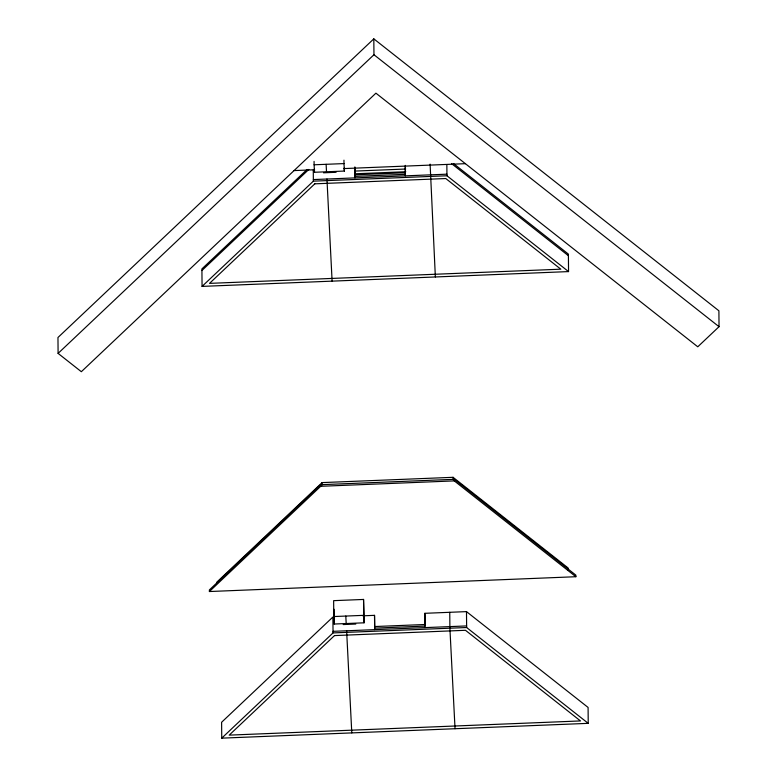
<?xml version="1.0" encoding="UTF-8"?>
<svg xmlns="http://www.w3.org/2000/svg" width="777" height="777" viewBox="0 0 777 777"><rect width="100%" height="100%" fill="white"/><g stroke="black" fill="none" stroke-linecap="round" stroke-linejoin="round"><path stroke-width="1.17" d="M373.815 38.85L57.964 337.5L58.1 353.389L81.342 371.707L375.922 93.172L697.765 346.804L719.036 326.69L718.9 310.8L373.815 38.85L373.96 54.74L58.1 353.389M307.08 169.483L201.913 268.91L202.069 286.392L568.55 271.591L568.395 254.108L453.447 163.52M201.933 270.503L308.848 169.415M202.069 286.392L313.364 181.158L446.95 175.767L568.55 271.591M216.802 582.148L322.086 482.604L453.069 477.311L568.084 567.958L568.104 570.337M320.678 484.702L209.382 589.937L209.401 591.53L575.874 576.719L575.864 575.135L454.273 479.312L320.678 484.702L320.697 486.295L209.401 591.53M333.042 632.915L332.906 617.025L221.61 722.26L221.746 738.15L333.042 632.915L466.637 627.525L588.228 723.348L588.092 707.449L466.491 611.625L424.873 613.306L425 627.612M344.357 167.657L344.386 171.057L314.491 172.271L314.102 164.792L343.997 163.588L343.968 160.179M294.036 170.59L314.549 169.765M343.512 168.599L465.394 163.675M354.73 171.086L405.672 169.027M323.523 172.805L336.111 172.29M354.904 173.795L405.769 171.746M354.943 174.786L405.293 172.747M354.953 176.379L405.312 174.339M313.354 179.574L446.94 174.174M320.697 486.295L454.283 480.895L575.874 576.719M363.539 599.446L333.644 600.66L333.78 616.549L334.168 624.028L364.063 622.814L363.539 599.446L364.063 622.814M333.78 616.549L363.685 615.345M362.772 615.821L374.524 615.345L374.737 627.02M343.201 624.553L355.788 624.048M374.621 626.544L424.98 624.504M374.631 628.127L424.99 626.097M333.032 631.332L466.618 625.932M221.746 738.15L588.228 723.348M373.96 54.74L719.036 326.69M451.563 163.617L568.405 255.701M435.363 276.971L430.108 164.122M455.04 728.729L449.893 628.195L449.757 612.305M424.873 613.306L425.097 624.98M343.997 163.588L344.386 171.057M326.126 164.306L326.505 171.785M332.109 281.138L326.942 179.021M345.804 616.064L346.183 623.543M351.787 732.896L346.62 630.778M466.491 611.625L466.637 627.525M454.273 479.312L454.283 480.895M453.069 477.311L453.088 479.691M446.853 164.637L446.95 175.767M405.351 165.394L405.419 173.232M405.235 166.035L405.322 175.855M374.524 615.345L374.65 629.642M354.992 167.424L355.06 175.262M354.875 166.948L354.972 177.894M334.042 609.265L334.168 624.028M322.086 482.604L322.105 484.984M314.452 168.862L314.491 172.271M314.073 161.393L314.102 164.792M313.267 170.037L313.364 181.158M314.811 183.828L209.528 283.372L560.809 269.182L445.784 178.535L314.811 183.828M334.489 635.586L229.205 735.129L580.487 720.939L465.472 630.293L334.489 635.586"/></g></svg>
